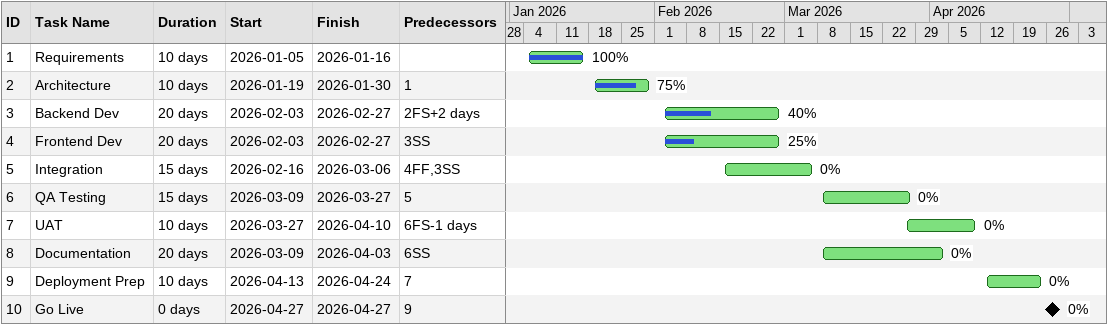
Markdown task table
| ID | Task | Duration | Start | Finish | Predecessors | % complete |
|---|---|---|---|---|---|---|
| 1 | Requirements | 10d | 2026-01-05 | 2026-01-16 |  | 100 |
| 2 | Architecture | 10d | 2026-01-19 | 2026-01-30 | 1 | 75 |
| 3 | Backend Dev | 20d | 2026-02-03 | 2026-02-27 | 2FS+2d | 40 |
| 4 | Frontend Dev | 20d | 2026-02-03 | 2026-02-27 | 3SS | 25 |
| 5 | Integration | 15d | 2026-02-16 | 2026-03-06 | 4FF, 3SS | 0 |
| 6 | QA Testing | 15d | 2026-03-09 | 2026-03-27 | 5 | 0 |
| 7 | UAT | 10d | 2026-03-27 | 2026-04-10 | 6FS-1d | 0 |
| 8 | Documentation | 20d | 2026-03-09 | 2026-04-03 | 6SS | 0 |
| 9 | Deployment Prep | 10d | 2026-04-13 | 2026-04-24 | 7 | 0 |
| 10 | Go Live | 0d | 2026-04-27 | 2026-04-27 | 9 | 0 |
